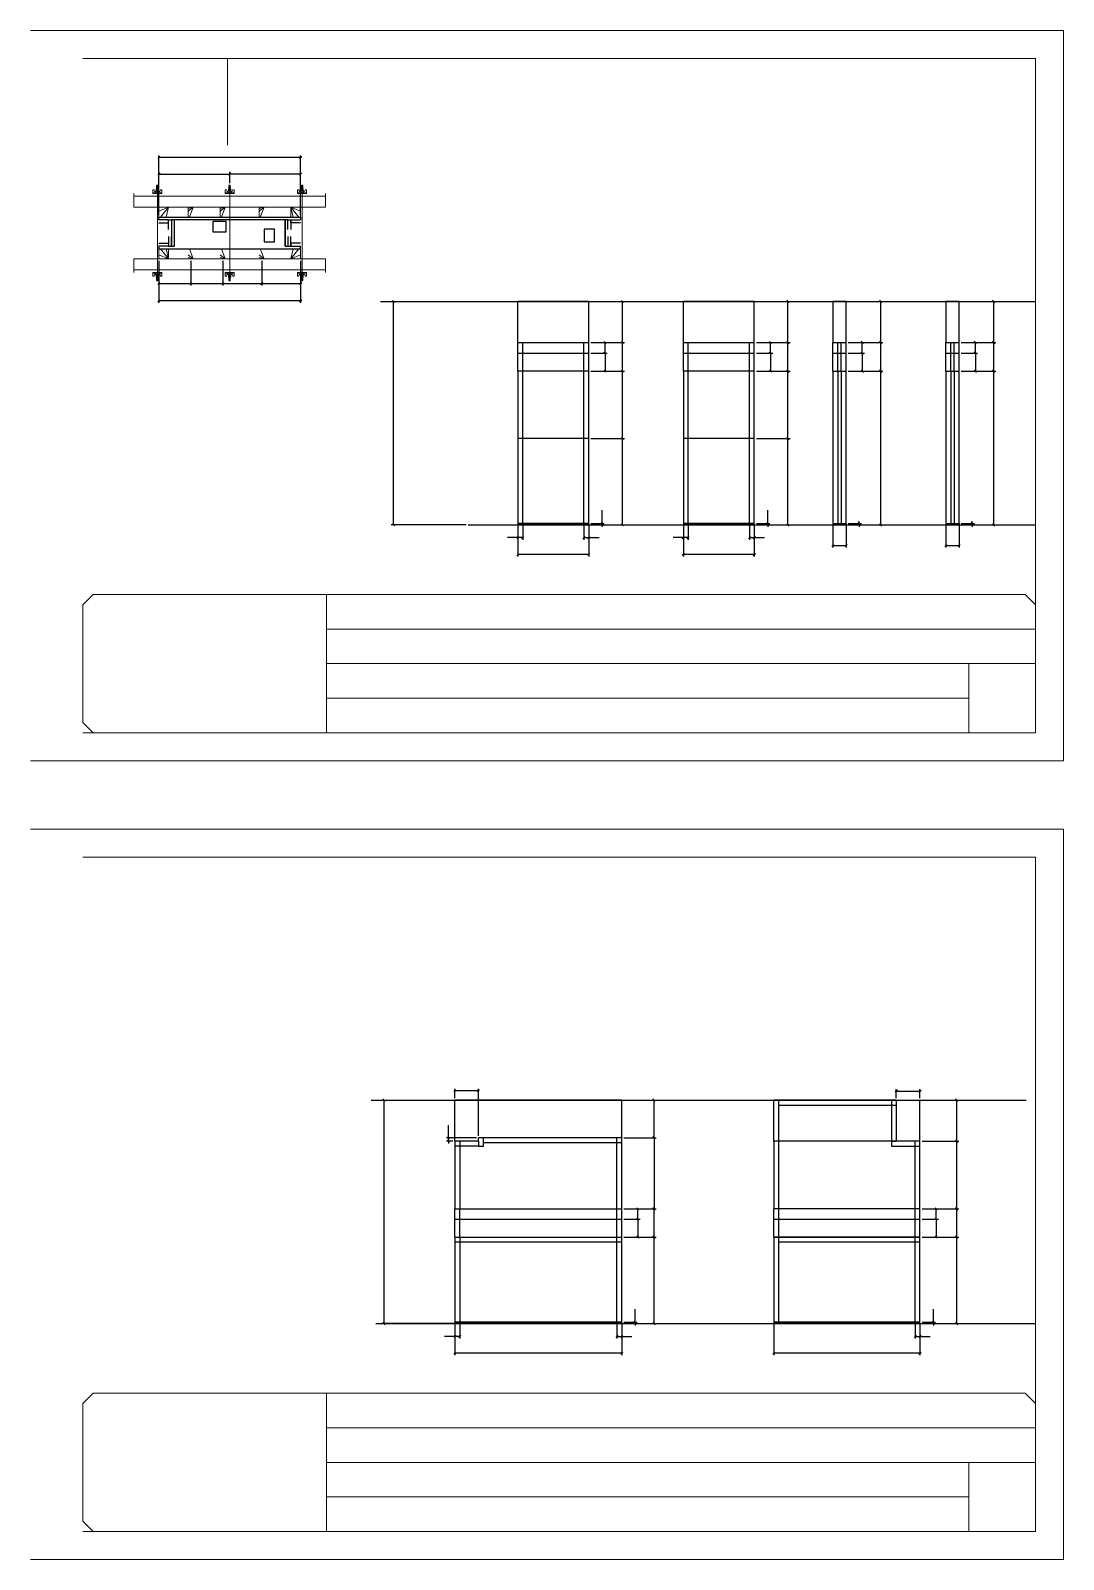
# Model space of a CAD drawing. Header units: metres. Extents: x 2743 to 9023, y 3809 to 6007.
# Drawn here: x 2743 to 4228, y 3809 to 6007 of the extents above; entities that cross this region are included whole.
import ezdxf

# ---------------------------------------------------------------- set-up
doc = ezdxf.new("R2010")
doc.units = ezdxf.units.M
for name, color, linetype in [('CHAPA', 7, 'Continuous'), ('COTA', 7, 'Continuous'), ('Hachura', 7, 'Continuous'), ('Madeira', 7, 'Continuous'), ('NIVEL 2° PAV.', 7, 'Continuous'), ('Nível', 7, 'Continuous'), ('Painéis', 7, 'Continuous'), ('Perfil Metálico', 7, 'Continuous'), ('SARR_2.2x7', 7, 'Continuous'), ('SARRAFO', 7, 'Continuous'), ('SARRAFO DE PRESSAO', 7, 'Continuous'), ('Texto Seção', 7, 'Continuous')]:
    doc.layers.add(name, color=color, linetype=linetype)

msp = doc.modelspace()

# ---------------------------------------------------------------- linework, layer by layer
at = {"layer": 'CHAPA', "color": 1, "lineweight": 25}
for points in [[(2927, 5735), (2927, 5739), (3131, 5739), (3131, 5735)], [(2927, 5735), (2927, 5739), (3131, 5739), (3131, 5735)], [(2949, 5735), (2945.4, 5735), (2945.4, 5697), (2949, 5697)], [(2949, 5735), (2945.4, 5735), (2945.4, 5697), (2949, 5697)], [(3112.6, 5735), (3109, 5735), (3109, 5697), (3112.6, 5697)], [(3112.6, 5735), (3109, 5735), (3109, 5697), (3112.6, 5697)], [(2927, 5697), (2927, 5693), (3131, 5693), (3131, 5697)], [(2927, 5697), (2927, 5693), (3131, 5693), (3131, 5697)]]:
    msp.add_lwpolyline(points, dxfattribs=at)
at = {"layer": 'COTA', "color": 241, "lineweight": 25}
for p, q in [((2927, 5742), (2927, 5827.4)), ((3131, 5742), (3131, 5827.4)), ((3131, 5824.4), (2927, 5824.4)), ((2927, 5776), (2927, 5803.8)), ((2927, 5800.8), (3029, 5800.8)), ((3029, 5787.8), (3029, 5803.8)), ((3029, 5787.8), (3029, 5803.8)), ((3131, 5800.8), (3029, 5800.8)), ((3131, 5776), (3131, 5803.8)), ((2927, 5676), (2927, 5615.5)), ((2927, 5676), (2927, 5640.4)), ((2973, 5676), (2973, 5640.4)), ((2973, 5676), (2973, 5640.4)), ((3019, 5676), (3019, 5640.4)), ((3019, 5676), (3019, 5640.4)), ((3075, 5676), (3075, 5640.4)), ((3075, 5676), (3075, 5640.4)), ((3131, 5676), (3131, 5615.5)), ((3131, 5676), (3131, 5640.4)), ((2927, 5643.4), (2973, 5643.4)), ((2973, 5643.4), (3019, 5643.4)), ((3019, 5643.4), (3075, 5643.4)), ((3075, 5643.4), (3131, 5643.4)), ((3131, 5618.5), (2927, 5618.5)), ((3443.4, 5558.4), (3443.4, 5617.4)), ((3545.4, 5617.4), (3443.4, 5617.4)), ((3545.4, 5558.4), (3545.4, 5617.4)), ((3783.3, 5617.4), (3681.3, 5617.4)), ((3681.3, 5558.4), (3681.3, 5617.4)), ((3783.3, 5558.4), (3783.3, 5617.4)), ((3592.7, 4468.8), (3352.7, 4468.8)), ((3352.7, 4409.8), (3352.7, 4468.8)), ((3592.7, 4414.8), (3592.7, 4468.8)), ((3987.5, 4468.8), (4021.5, 4468.8)), ((4021.5, 4409.8), (4021.5, 4468.8))]:
    msp.add_line(p, q, dxfattribs=at)
at = {"layer": 'COTA', "color": 0, "lineweight": 25}
for p, q in [((2928.5, 5825.9), (2925.5, 5822.9)), ((3129.5, 5822.9), (3132.5, 5825.9)), ((2928.5, 5802.3), (2925.5, 5799.3)), ((3030.5, 5802.3), (3027.5, 5799.3)), ((3027.5, 5799.3), (3030.5, 5802.3)), ((3129.5, 5799.3), (3132.5, 5802.3)), ((2928.5, 5644.9), (2925.5, 5641.9)), ((2971.5, 5641.9), (2974.5, 5644.9)), ((2974.5, 5644.9), (2971.5, 5641.9)), ((3017.5, 5641.9), (3020.5, 5644.9)), ((3020.5, 5644.9), (3017.5, 5641.9)), ((3073.5, 5641.9), (3076.5, 5644.9)), ((3076.5, 5644.9), (3073.5, 5641.9)), ((3129.5, 5641.9), (3132.5, 5644.9)), ((2928.5, 5620), (2925.5, 5617)), ((3129.5, 5617), (3132.5, 5620)), ((3595.2, 5615.9), (3592.2, 5618.9)), ((3833.2, 5615.9), (3830.2, 5618.9)), ((3966.5, 5615.9), (3963.5, 5618.9)), ((4129, 5615.9), (4126, 5618.9)), ((3592.2, 5559.9), (3595.2, 5556.9)), ((3830.2, 5559.9), (3833.2, 5556.9)), ((3963.5, 5559.9), (3966.5, 5556.9)), ((4126, 5559.9), (4129, 5556.9)), ((3595.2, 5515.9), (3592.2, 5518.9)), ((3833.2, 5515.9), (3830.2, 5518.9)), ((3966.5, 5515.9), (3963.5, 5518.9)), ((4129, 5515.9), (4126, 5518.9)), ((3595.2, 5418.9), (3592.2, 5421.9)), ((3592.2, 5421.9), (3595.2, 5418.9)), ((3833.2, 5418.9), (3830.2, 5421.9)), ((3830.2, 5421.9), (3833.2, 5418.9)), ((3563.1, 5299.9), (3566.1, 5296.9)), ((3801.1, 5299.9), (3804.1, 5296.9)), ((3932.7, 5299.9), (3935.7, 5296.9)), ((4095.2, 5299.9), (4098.2, 5296.9)), ((3444.9, 5279.4), (3441.9, 5276.4)), ((3448.9, 5276.4), (3451.9, 5279.4)), ((3539.9, 5279.4), (3536.9, 5276.4)), ((3543.9, 5276.4), (3546.9, 5279.4)), ((3566.1, 5294.9), (3563.1, 5297.9)), ((3592.2, 5297.9), (3595.2, 5294.9)), ((3682.8, 5279.4), (3679.8, 5276.4)), ((3686.8, 5276.4), (3689.8, 5279.4)), ((3777.8, 5279.4), (3774.8, 5276.4)), ((3781.8, 5276.4), (3784.8, 5279.4)), ((3804.1, 5294.9), (3801.1, 5297.9)), ((3830.2, 5297.9), (3833.2, 5294.9)), ((3935.7, 5294.9), (3932.7, 5297.9)), ((3963.5, 5297.9), (3966.5, 5294.9)), ((4098.2, 5294.9), (4095.2, 5297.9)), ((4126, 5297.9), (4129, 5294.9)), ((3444.9, 5255.3), (3441.9, 5252.3)), ((3543.9, 5252.3), (3546.9, 5255.3)), ((3682.8, 5255.3), (3679.8, 5252.3)), ((3781.8, 5252.3), (3784.8, 5255.3)), ((3897.8, 5268), (3894.8, 5265)), ((3913.8, 5265), (3916.8, 5268)), ((4060.3, 5268), (4057.3, 5265)), ((4076.3, 5265), (4079.3, 5268)), ((3354.2, 4483.8), (3351.2, 4480.8)), ((3385.2, 4480.8), (3388.2, 4483.8)), ((3640.6, 4467.3), (3637.6, 4470.3)), ((3989, 4483.4), (3986, 4480.4)), ((4020, 4480.4), (4023, 4483.4)), ((4075.8, 4467.3), (4072.8, 4470.3)), ((3342, 4416.3), (3345, 4413.3)), ((3345, 4408.3), (3342, 4411.3)), ((3637.6, 4416.3), (3640.6, 4413.3)), ((3640.6, 4413.3), (3637.6, 4416.3)), ((4075.8, 4408.3), (4072.8, 4411.3)), ((4072.8, 4411.3), (4075.8, 4408.3)), ((3637.6, 4314.3), (3640.6, 4311.3)), ((4072.8, 4314.3), (4075.8, 4311.3)), ((3640.6, 4270.3), (3637.6, 4273.3)), ((4075.8, 4270.3), (4072.8, 4273.3)), ((3610.4, 4151.3), (3613.4, 4148.3)), ((3613.4, 4146.3), (3610.4, 4149.3)), ((3637.6, 4149.3), (3640.6, 4146.3)), ((4039.3, 4151.3), (4042.3, 4148.3)), ((4042.3, 4146.3), (4039.3, 4149.3)), ((4072.8, 4149.3), (4075.8, 4146.3)), ((3354.2, 4130.8), (3351.2, 4127.8)), ((3358.2, 4127.8), (3361.2, 4130.8)), ((3587.2, 4130.8), (3584.2, 4127.8)), ((3591.2, 4127.8), (3594.2, 4130.8)), ((4016, 4130.8), (4013, 4127.8)), ((4020, 4127.8), (4023, 4130.8)), ((3354.2, 4106.7), (3351.2, 4103.7)), ((3591.2, 4103.7), (3594.2, 4106.7)), ((3813, 4106.7), (3810, 4103.7)), ((4020, 4103.7), (4023, 4106.7))]:
    msp.add_line(p, q, dxfattribs=at)
at = {"layer": 'COTA', "color": 180, "lineweight": 25}
for p, q in [((3024.1, 5732.5), (3004.8, 5732.5)), ((3004.8, 5732.5), (3004.8, 5717.5)), ((3004.8, 5717.5), (3024.1, 5717.5)), ((3024.1, 5717.5), (3024.1, 5732.5)), ((3093.4, 5721.5), (3078.4, 5721.5)), ((3078.4, 5721.5), (3078.4, 5703.5)), ((3093.4, 5703.5), (3093.4, 5721.5)), ((3078.4, 5703.5), (3093.4, 5703.5))]:
    msp.add_line(p, q, dxfattribs=at)
at = {"layer": 'COTA', "color": 4, "lineweight": 25}
for p, q in [((3548.4, 5617.4), (3596.7, 5617.4)), ((3593.7, 5558.4), (3593.7, 5617.4)), ((3786.3, 5617.4), (3834.7, 5617.4)), ((3831.7, 5558.4), (3831.7, 5617.4)), ((3918.3, 5617.4), (3968, 5617.4)), ((3965, 5558.4), (3965, 5617.4)), ((4080.8, 5617.4), (4130.5, 5617.4)), ((4127.5, 5558.4), (4127.5, 5617.4)), ((3548.4, 5558.4), (3596.7, 5558.4)), ((3786.3, 5558.4), (3834.7, 5558.4)), ((3918.3, 5558.4), (3968, 5558.4)), ((4080.8, 5558.4), (4130.5, 5558.4)), ((3548.4, 5517.4), (3596.7, 5517.4)), ((3593.7, 5420.4), (3593.7, 5517.4)), ((3786.3, 5517.4), (3834.7, 5517.4)), ((3831.7, 5420.4), (3831.7, 5517.4)), ((3918.3, 5517.4), (3968, 5517.4)), ((3965, 5296.4), (3965, 5517.4)), ((4080.8, 5517.4), (4130.5, 5517.4)), ((4127.5, 5296.4), (4127.5, 5517.4)), ((3548.4, 5420.4), (3596.7, 5420.4)), ((3586.2, 5420.4), (3596.7, 5420.4)), ((3593.7, 5296.4), (3593.7, 5420.4)), ((3786.3, 5420.4), (3834.7, 5420.4)), ((3824.2, 5420.4), (3834.7, 5420.4)), ((3831.7, 5296.4), (3831.7, 5420.4)), ((3564.6, 5298.4), (3564.6, 5317.2)), ((3802.6, 5298.4), (3802.6, 5317.2)), ((3934.2, 5298.4), (3934.2, 5301.4)), ((4096.7, 5298.4), (4096.7, 5301.4)), ((3443.4, 5277.9), (3428.6, 5277.9)), ((3443.4, 5295.4), (3443.4, 5250.8)), ((3443.4, 5293.4), (3443.4, 5274.9)), ((3450.4, 5277.9), (3443.4, 5277.9)), ((3450.4, 5295.4), (3450.4, 5274.9)), ((3538.4, 5295.4), (3538.4, 5274.9)), ((3538.4, 5277.9), (3545.4, 5277.9)), ((3545.4, 5295.4), (3545.4, 5250.8)), ((3545.4, 5293.4), (3545.4, 5274.9)), ((3545.4, 5277.9), (3560.1, 5277.9)), ((3548.4, 5298.4), (3567.6, 5298.4)), ((3548.4, 5296.4), (3567.6, 5296.4)), ((3548.4, 5296.4), (3596.7, 5296.4)), ((3564.6, 5296.4), (3564.6, 5298.4)), ((3564.6, 5296.4), (3564.6, 5293.4)), ((3681.3, 5277.9), (3666.6, 5277.9)), ((3681.3, 5295.4), (3681.3, 5250.8)), ((3681.3, 5293.4), (3681.3, 5274.9)), ((3688.3, 5277.9), (3681.3, 5277.9)), ((3688.3, 5295.4), (3688.3, 5274.9)), ((3776.3, 5295.4), (3776.3, 5274.9)), ((3776.3, 5277.9), (3783.3, 5277.9)), ((3783.3, 5295.4), (3783.3, 5250.8)), ((3783.3, 5293.4), (3783.3, 5274.9)), ((3783.3, 5277.9), (3798, 5277.9)), ((3786.3, 5298.4), (3805.6, 5298.4)), ((3786.3, 5296.4), (3805.6, 5296.4)), ((3786.3, 5296.4), (3834.7, 5296.4)), ((3802.6, 5296.4), (3802.6, 5298.4)), ((3802.6, 5296.4), (3802.6, 5293.4)), ((3896.3, 5295.4), (3896.3, 5263.5)), ((3915.3, 5295.4), (3915.3, 5263.5)), ((3918.3, 5298.4), (3937.2, 5298.4)), ((3918.3, 5296.4), (3937.2, 5296.4)), ((3918.3, 5296.4), (3968, 5296.4)), ((3934.2, 5296.4), (3934.2, 5298.4)), ((3934.2, 5296.4), (3934.2, 5293.4)), ((4058.8, 5295.4), (4058.8, 5263.5)), ((4077.8, 5295.4), (4077.8, 5263.5)), ((4080.8, 5298.4), (4099.7, 5298.4)), ((4080.8, 5296.4), (4099.7, 5296.4)), ((4080.8, 5296.4), (4130.5, 5296.4)), ((4096.7, 5296.4), (4096.7, 5298.4)), ((4096.7, 5296.4), (4096.7, 5293.4)), ((3896.3, 5266.5), (3915.3, 5266.5)), ((4058.8, 5266.5), (4077.8, 5266.5)), ((3545.4, 5253.8), (3443.4, 5253.8)), ((3783.3, 5253.8), (3681.3, 5253.8)), ((3352.7, 4471.8), (3352.7, 4485.3)), ((3386.7, 4417.8), (3386.7, 4485.3)), ((3386.7, 4482.3), (3352.7, 4482.3)), ((3595.7, 4468.8), (3642.1, 4468.8)), ((3639.1, 4414.8), (3639.1, 4468.8)), ((3987.5, 4471.8), (3987.5, 4484.9)), ((3987.5, 4481.9), (4021.5, 4481.9)), ((3990.5, 4468.8), (4077.3, 4468.8)), ((4021.5, 4471.8), (4021.5, 4484.9)), ((4074.3, 4409.8), (4074.3, 4468.8)), ((3343.5, 4414.8), (3343.5, 4432.9)), ((3383.7, 4414.8), (3340.5, 4414.8)), ((3349.7, 4409.8), (3340.5, 4409.8)), ((3343.5, 4409.8), (3343.5, 4414.8)), ((3343.5, 4409.8), (3343.5, 4406.8)), ((3595.7, 4414.8), (3642.1, 4414.8)), ((3595.7, 4414.8), (3642.1, 4414.8)), ((3639.1, 4414.8), (3639.1, 4312.8)), ((4024.5, 4409.8), (4077.3, 4409.8)), ((4024.5, 4409.8), (4077.3, 4409.8)), ((4074.3, 4312.8), (4074.3, 4409.8)), ((3595.7, 4312.8), (3642.1, 4312.8)), ((4024.5, 4312.8), (4077.3, 4312.8)), ((3595.7, 4271.8), (3642.1, 4271.8)), ((3639.1, 4147.8), (3639.1, 4271.8)), ((4024.5, 4271.8), (4077.3, 4271.8)), ((4074.3, 4147.8), (4074.3, 4271.8)), ((3611.9, 4149.8), (3611.9, 4168.6)), ((4040.8, 4149.8), (4040.8, 4168.6)), ((3352.7, 4146.8), (3352.7, 4102.2)), ((3352.7, 4144.8), (3352.7, 4126.3)), ((3359.7, 4146.8), (3359.7, 4126.3)), ((3585.7, 4146.8), (3585.7, 4126.3)), ((3592.7, 4146.8), (3592.7, 4102.2)), ((3592.7, 4144.8), (3592.7, 4126.3)), ((3595.7, 4149.8), (3614.9, 4149.8)), ((3595.7, 4147.8), (3614.9, 4147.8)), ((3595.7, 4147.8), (3642.1, 4147.8)), ((3611.9, 4147.8), (3611.9, 4149.8)), ((3611.9, 4147.8), (3611.9, 4144.8)), ((3811.5, 4146.8), (3811.5, 4102.2)), ((4014.5, 4146.8), (4014.5, 4126.3)), ((4021.5, 4146.8), (4021.5, 4102.2)), ((4021.5, 4144.8), (4021.5, 4126.3)), ((4024.5, 4149.8), (4043.8, 4149.8)), ((4024.5, 4147.8), (4043.8, 4147.8)), ((4024.5, 4147.8), (4077.3, 4147.8)), ((4040.8, 4147.8), (4040.8, 4149.8)), ((4040.8, 4147.8), (4040.8, 4144.8)), ((3352.7, 4129.3), (3337.9, 4129.3)), ((3359.7, 4129.3), (3352.7, 4129.3)), ((3585.7, 4129.3), (3592.7, 4129.3)), ((3592.7, 4129.3), (3607.4, 4129.3)), ((4014.5, 4129.3), (4021.5, 4129.3)), ((4021.5, 4129.3), (4036.3, 4129.3)), ((3592.7, 4105.2), (3352.7, 4105.2)), ((4021.5, 4105.2), (3811.5, 4105.2))]:
    msp.add_line(p, q, dxfattribs=at)
at = {"layer": 'COTA', "color": 241, "lineweight": 25}
for points in [[(3915.3, 5558.4), (3915.3, 5617.4), (3896.3, 5617.4), (3896.3, 5558.4)], [(4077.8, 5558.4), (4077.8, 5617.4), (4058.8, 5617.4), (4058.8, 5558.4)]]:
    msp.add_lwpolyline(points, dxfattribs=at)
at = {"layer": 'Hachura', "color": 0, "lineweight": 9}
for p, q in [((2926, 5782.8), (2923.8, 5783.9)), ((2926, 5781.6), (2923.8, 5782.7)), ((2923.9, 5784.5), (2924.3, 5784.8)), ((2923.9, 5784.2), (2923.9, 5784.5)), ((2925.9, 5784.5), (2923.9, 5784.5)), ((2923.9, 5784.2), (2925.9, 5783.2)), ((2923.9, 5784.2), (2925.9, 5783.2)), ((2923.9, 5784.1), (2926, 5783)), ((2923.9, 5783), (2923.9, 5783.7)), ((2925.9, 5782.7), (2923.9, 5783.7)), ((2923.9, 5783), (2925.9, 5782.1)), ((2923.9, 5782.9), (2926, 5781.9)), ((2923.9, 5781.9), (2923.9, 5782.5)), ((2925.9, 5781.5), (2923.9, 5782.5)), ((2923.9, 5782.3), (2923.9, 5782.5)), ((2924.3, 5784.8), (2925.5, 5784.8)), ((2925.9, 5783.9), (2924.6, 5784.5)), ((2926, 5783.9), (2924.8, 5784.5)), ((2925.4, 5784.5), (2926, 5784.2)), ((2925.9, 5784.5), (2925.5, 5784.8)), ((2925.6, 5784.5), (2925.9, 5784.4)), ((2925.9, 5783.9), (2925.9, 5783.2)), ((2925.9, 5782.1), (2925.9, 5782.7)), ((3030, 5782.8), (3027.8, 5783.9)), ((3030, 5781.6), (3027.8, 5782.7)), ((3027.9, 5784.5), (3028.3, 5784.8)), ((3027.9, 5784.2), (3027.9, 5784.5)), ((3029.9, 5784.5), (3027.9, 5784.5)), ((3027.9, 5784.2), (3029.9, 5783.2)), ((3027.9, 5784.2), (3029.9, 5783.2)), ((3027.9, 5784.1), (3030, 5783)), ((3027.9, 5783), (3027.9, 5783.7)), ((3029.9, 5782.7), (3027.9, 5783.7)), ((3027.9, 5783), (3029.9, 5782.1)), ((3027.9, 5782.9), (3030, 5781.9)), ((3027.9, 5781.9), (3027.9, 5782.5)), ((3029.9, 5781.5), (3027.9, 5782.5)), ((3027.9, 5782.3), (3027.9, 5782.5)), ((3028.3, 5784.8), (3029.5, 5784.8)), ((3029.9, 5783.9), (3028.6, 5784.5)), ((3030, 5783.9), (3028.8, 5784.5)), ((3029.4, 5784.5), (3030, 5784.2)), ((3029.9, 5784.5), (3029.5, 5784.8)), ((3029.6, 5784.5), (3029.9, 5784.4)), ((3029.9, 5783.9), (3029.9, 5783.2)), ((3029.9, 5782.1), (3029.9, 5782.7)), ((3132.6, 5784.5), (3131.9, 5784.2)), ((3134.1, 5784.1), (3131.9, 5783)), ((3134.1, 5782.9), (3131.9, 5781.9)), ((3132, 5783.9), (3133.1, 5784.5)), ((3132, 5782.8), (3134.1, 5783.9)), ((3132, 5781.6), (3134.1, 5782.7)), ((3132.1, 5784.5), (3132.4, 5784.8)), ((3132.3, 5784.5), (3132.1, 5784.4)), ((3132.1, 5783.9), (3133.4, 5784.5)), ((3132.1, 5784.5), (3134, 5784.5)), ((3134, 5784.2), (3132.1, 5783.2)), ((3134, 5784.2), (3132.1, 5783.2)), ((3132.1, 5783.9), (3132.1, 5783.2)), ((3132.1, 5782.7), (3134, 5783.7)), ((3134, 5783), (3132.1, 5782.1)), ((3132.1, 5782.1), (3132.1, 5782.7)), ((3132.1, 5781.5), (3134, 5782.5)), ((3133.7, 5784.8), (3132.4, 5784.8)), ((3134, 5784.5), (3133.7, 5784.8)), ((3134, 5784.2), (3134, 5784.5)), ((3134, 5783), (3134, 5783.7)), ((3134, 5781.9), (3134, 5782.5)), ((3134, 5782.3), (3134, 5782.5)), ((2918.5, 5773), (2918.5, 5778.2)), ((2918.5, 5778.2), (2920.2, 5778.2)), ((2918.5, 5773.9), (2931.4, 5773.9)), ((2918.5, 5773.9), (2923.7, 5773.9)), ((2931.4, 5773), (2918.5, 5773)), ((2918.7, 5774), (2918.7, 5773)), ((2918.9, 5774), (2918.9, 5773)), ((2919.2, 5774), (2919.2, 5773)), ((2919.7, 5774), (2919.7, 5773)), ((2920.2, 5778.2), (2920.8, 5776)), ((2920.5, 5774), (2920.5, 5773)), ((2921.1, 5775.7), (2923, 5775.7)), ((2921.9, 5774), (2921.9, 5773)), ((2930.5, 5773), (2922.6, 5773)), ((2923, 5776.5), (2926.9, 5776.5)), ((2923, 5773.9), (2923, 5776.5)), ((2925, 5773.9), (2923, 5773.9)), ((2926.6, 5779.7), (2923.3, 5779.7)), ((2926.6, 5779.7), (2923.3, 5779.7)), ((2923.3, 5779.7), (2923.3, 5776.5)), ((2923.7, 5773.9), (2924.3, 5773.9)), ((2926, 5780.5), (2923.8, 5781.5)), ((2925.1, 5779.7), (2923.8, 5780.4)), ((2923.9, 5781.9), (2925.9, 5780.9)), ((2923.9, 5781.8), (2926, 5780.7)), ((2923.9, 5780.7), (2923.9, 5781.4)), ((2925.9, 5780.4), (2923.9, 5781.4)), ((2923.9, 5780.7), (2925.9, 5779.7)), ((2924.8, 5779.7), (2923.9, 5780.2)), ((2923.9, 5779.7), (2923.9, 5780.2)), ((2924, 5773.6), (2924, 5773.8)), ((2924, 5773.2), (2924, 5773.6)), ((2924.3, 5779.7), (2924.3, 5776.5)), ((2924.7, 5773.9), (2924.7, 5775.9)), ((2925, 5773.9), (2925, 5773)), ((2925.2, 5775.9), (2925.2, 5773.9)), ((2925.9, 5781.3), (2925.9, 5781.5)), ((2925.9, 5781.3), (2925.9, 5780.9)), ((2925.9, 5780.4), (2925.9, 5779.7)), ((2925.9, 5779.7), (2925.9, 5776.5)), ((2925.9, 5773.8), (2925.9, 5773.4)), ((2926.6, 5776.5), (2926.6, 5779.7)), ((2926.9, 5776.5), (2926.6, 5776.5)), ((2926.9, 5776.5), (2926.6, 5776.5)), ((2926.9, 5776.5), (2926.9, 5773.9)), ((2928.8, 5775.7), (2926.9, 5775.7)), ((2928, 5774), (2928, 5773)), ((2929.7, 5778.2), (2929.2, 5776)), ((2929.4, 5774), (2929.4, 5773)), ((2931.4, 5778.2), (2929.7, 5778.2)), ((2930.3, 5774), (2930.3, 5773)), ((2930.7, 5774), (2930.7, 5773)), ((2931.1, 5774), (2931.1, 5773)), ((2931.3, 5774), (2931.3, 5773)), ((2931.4, 5773.9), (2931.4, 5778.2)), ((2931.4, 5773.9), (2931.4, 5773)), ((3022.5, 5773), (3022.5, 5778.2)), ((3022.5, 5778.2), (3024.2, 5778.2)), ((3022.5, 5773.9), (3035.4, 5773.9)), ((3022.5, 5773.9), (3027.7, 5773.9)), ((3035.4, 5773), (3022.5, 5773)), ((3022.7, 5774), (3022.7, 5773)), ((3022.9, 5774), (3022.9, 5773)), ((3023.2, 5774), (3023.2, 5773)), ((3023.7, 5774), (3023.7, 5773)), ((3024.2, 5778.2), (3024.8, 5776)), ((3024.5, 5774), (3024.5, 5773)), ((3025.1, 5775.7), (3027, 5775.7)), ((3025.9, 5774), (3025.9, 5773)), ((3034.5, 5773), (3026.6, 5773)), ((3027, 5776.5), (3030.9, 5776.5)), ((3027, 5773.9), (3027, 5776.5)), ((3029, 5773.9), (3027, 5773.9)), ((3030.6, 5779.7), (3027.3, 5779.7)), ((3030.6, 5779.7), (3027.3, 5779.7)), ((3027.3, 5779.7), (3027.3, 5776.5)), ((3027.7, 5773.9), (3028.3, 5773.9)), ((3030, 5780.5), (3027.8, 5781.5)), ((3029.1, 5779.7), (3027.8, 5780.4)), ((3027.9, 5781.9), (3029.9, 5780.9)), ((3027.9, 5781.8), (3030, 5780.7)), ((3027.9, 5780.7), (3027.9, 5781.4)), ((3029.9, 5780.4), (3027.9, 5781.4)), ((3027.9, 5780.7), (3029.9, 5779.7)), ((3028.8, 5779.7), (3027.9, 5780.2)), ((3027.9, 5779.7), (3027.9, 5780.2)), ((3028, 5773.6), (3028, 5773.8)), ((3028, 5773.2), (3028, 5773.6)), ((3028.3, 5779.7), (3028.3, 5776.5)), ((3028.7, 5773.9), (3028.7, 5775.9)), ((3029, 5773.9), (3029, 5773)), ((3029.2, 5775.9), (3029.2, 5773.9)), ((3029.9, 5781.3), (3029.9, 5781.5)), ((3029.9, 5781.3), (3029.9, 5780.9)), ((3029.9, 5780.4), (3029.9, 5779.7)), ((3029.9, 5779.7), (3029.9, 5776.5)), ((3029.9, 5773.8), (3029.9, 5773.4)), ((3030.6, 5776.5), (3030.6, 5779.7)), ((3030.9, 5776.5), (3030.6, 5776.5)), ((3030.9, 5776.5), (3030.6, 5776.5)), ((3030.9, 5776.5), (3030.9, 5773.9)), ((3032.8, 5775.7), (3030.9, 5775.7)), ((3032, 5774), (3032, 5773)), ((3033.7, 5778.2), (3033.2, 5776)), ((3033.4, 5774), (3033.4, 5773)), ((3035.4, 5778.2), (3033.7, 5778.2)), ((3034.3, 5774), (3034.3, 5773)), ((3034.7, 5774), (3034.7, 5773)), ((3035.1, 5774), (3035.1, 5773)), ((3035.3, 5774), (3035.3, 5773)), ((3035.4, 5773.9), (3035.4, 5778.2)), ((3035.4, 5773.9), (3035.4, 5773)), ((3126.5, 5773.9), (3126.5, 5778.2)), ((3126.5, 5778.2), (3128.2, 5778.2)), ((3139.4, 5773.9), (3126.5, 5773.9)), ((3126.5, 5773.9), (3126.5, 5773)), ((3126.5, 5773), (3139.4, 5773)), ((3126.7, 5774), (3126.7, 5773)), ((3126.9, 5774), (3126.9, 5773)), ((3127.2, 5774), (3127.2, 5773)), ((3127.5, 5773), (3135.3, 5773)), ((3127.7, 5774), (3127.7, 5773)), ((3128.2, 5778.2), (3128.8, 5776)), ((3128.5, 5774), (3128.5, 5773)), ((3129.1, 5775.7), (3131, 5775.7)), ((3129.9, 5774), (3129.9, 5773)), ((3134.9, 5776.5), (3131, 5776.5)), ((3131, 5776.5), (3131, 5773.9)), ((3131, 5776.5), (3131.3, 5776.5)), ((3131, 5776.5), (3131.3, 5776.5)), ((3131.3, 5779.7), (3134.6, 5779.7)), ((3131.3, 5779.7), (3134.6, 5779.7)), ((3131.3, 5776.5), (3131.3, 5779.7)), ((3134.1, 5781.8), (3131.9, 5780.7)), ((3132, 5780.5), (3134.1, 5781.5)), ((3132, 5773.8), (3132, 5773.4)), ((3134, 5781.9), (3132.1, 5780.9)), ((3132.1, 5781.3), (3132.1, 5781.5)), ((3132.1, 5780.4), (3134, 5781.4)), ((3132.1, 5781.3), (3132.1, 5780.9)), ((3134, 5780.7), (3132.1, 5779.7)), ((3132.1, 5780.4), (3132.1, 5779.7)), ((3132.1, 5779.7), (3132.1, 5776.5)), ((3132.8, 5779.7), (3134.1, 5780.4)), ((3132.8, 5775.9), (3132.8, 5773.9)), ((3133, 5773.9), (3134.9, 5773.9)), ((3133, 5773.9), (3133, 5773)), ((3133.1, 5779.7), (3134, 5780.2)), ((3133.3, 5773.9), (3133.3, 5775.9)), ((3133.6, 5779.7), (3133.6, 5776.5)), ((3134.3, 5773.9), (3133.6, 5773.9)), ((3133.9, 5773.6), (3133.9, 5773.8)), ((3133.9, 5773.2), (3133.9, 5773.6)), ((3134, 5780.7), (3134, 5781.4)), ((3134, 5779.7), (3134, 5780.2)), ((3139.4, 5773.9), (3134.3, 5773.9)), ((3134.6, 5779.7), (3134.6, 5776.5)), ((3134.9, 5773.9), (3134.9, 5776.5)), ((3136.8, 5775.7), (3134.9, 5775.7)), ((3136, 5774), (3136, 5773)), ((3137.7, 5778.2), (3137.2, 5776)), ((3137.4, 5774), (3137.4, 5773)), ((3139.4, 5778.2), (3137.7, 5778.2)), ((3138.3, 5774), (3138.3, 5773)), ((3138.7, 5774), (3138.7, 5773)), ((3139.1, 5774), (3139.1, 5773)), ((3139.3, 5774), (3139.3, 5773)), ((3139.4, 5773), (3139.4, 5778.2)), ((2931.4, 5659), (2918.5, 5659)), ((2918.5, 5659), (2918.5, 5653.9)), ((2918.5, 5658.1), (2931.4, 5658.1)), ((2918.5, 5658.1), (2923.7, 5658.1)), ((2918.5, 5653.9), (2920.2, 5653.9)), ((2918.7, 5658.1), (2918.7, 5659)), ((2918.9, 5658.1), (2918.9, 5659)), ((2919.2, 5658.1), (2919.2, 5659)), ((2919.7, 5658.1), (2919.7, 5659)), ((2920.2, 5653.9), (2920.8, 5656.1)), ((2920.5, 5658.1), (2920.5, 5659)), ((2921.1, 5656.3), (2923, 5656.3)), ((2921.9, 5658.1), (2921.9, 5659)), ((2930.5, 5659), (2922.6, 5659)), ((2925, 5658.1), (2923, 5658.1)), ((2923, 5658.1), (2923, 5655.6)), ((2923, 5655.6), (2926.9, 5655.6)), ((2923.3, 5652.3), (2923.3, 5655.6)), ((2926.6, 5652.4), (2923.3, 5652.4)), ((2926.6, 5652.3), (2923.3, 5652.3)), ((2923.7, 5658.1), (2924.3, 5658.1)), ((2925.1, 5652.3), (2923.8, 5651.7)), ((2926, 5651.6), (2923.8, 5650.5)), ((2926, 5650.4), (2923.8, 5649.4)), ((2923.9, 5651.4), (2925.9, 5652.3)), ((2924.8, 5652.3), (2923.9, 5651.9)), ((2923.9, 5652.3), (2923.9, 5651.9)), ((2925.9, 5651.7), (2923.9, 5650.7)), ((2923.9, 5651.4), (2923.9, 5650.7)), ((2923.9, 5650.3), (2926, 5651.4)), ((2923.9, 5650.2), (2925.9, 5651.2)), ((2925.9, 5650.5), (2923.9, 5649.6)), ((2924, 5658.9), (2924, 5658.5)), ((2924, 5658.5), (2924, 5658.2)), ((2924.3, 5652.3), (2924.3, 5655.6)), ((2924.7, 5658.1), (2924.7, 5656.1)), ((2925, 5658.1), (2925, 5659)), ((2925.2, 5656.1), (2925.2, 5658.1)), ((2925.9, 5658.3), (2925.9, 5658.7)), ((2925.9, 5652.3), (2925.9, 5655.6)), ((2925.9, 5651.7), (2925.9, 5652.3)), ((2925.9, 5650.7), (2925.9, 5651.2)), ((2925.9, 5650.7), (2925.9, 5650.5)), ((2926.6, 5655.6), (2926.6, 5652.3)), ((2926.9, 5655.6), (2926.6, 5655.6)), ((2926.9, 5655.6), (2926.6, 5655.6)), ((2926.9, 5655.6), (2926.9, 5658.1)), ((2928.8, 5656.3), (2926.9, 5656.3)), ((2928, 5658.1), (2928, 5659)), ((2929.7, 5653.9), (2929.2, 5656.1)), ((2929.4, 5658.1), (2929.4, 5659)), ((2931.4, 5653.9), (2929.7, 5653.9)), ((2930.3, 5658.1), (2930.3, 5659)), ((2930.7, 5658.1), (2930.7, 5659)), ((2931.1, 5658.1), (2931.1, 5659)), ((2931.3, 5658.1), (2931.3, 5659)), ((2931.4, 5658.1), (2931.4, 5659)), ((2931.4, 5658.1), (2931.4, 5653.9)), ((3035.4, 5659), (3022.5, 5659)), ((3022.5, 5659), (3022.5, 5653.9)), ((3022.5, 5658.1), (3035.4, 5658.1)), ((3022.5, 5658.1), (3027.7, 5658.1)), ((3022.5, 5653.9), (3024.2, 5653.9)), ((3022.7, 5658.1), (3022.7, 5659)), ((3022.9, 5658.1), (3022.9, 5659)), ((3023.2, 5658.1), (3023.2, 5659)), ((3023.7, 5658.1), (3023.7, 5659)), ((3024.2, 5653.9), (3024.8, 5656.1)), ((3024.5, 5658.1), (3024.5, 5659)), ((3025.1, 5656.3), (3027, 5656.3)), ((3025.9, 5658.1), (3025.9, 5659)), ((3034.5, 5659), (3026.6, 5659)), ((3029, 5658.1), (3027, 5658.1)), ((3027, 5658.1), (3027, 5655.6)), ((3027, 5655.6), (3030.9, 5655.6)), ((3027.3, 5652.3), (3027.3, 5655.6)), ((3030.6, 5652.4), (3027.3, 5652.4)), ((3030.6, 5652.3), (3027.3, 5652.3)), ((3027.7, 5658.1), (3028.3, 5658.1)), ((3029.1, 5652.3), (3027.8, 5651.7)), ((3030, 5651.6), (3027.8, 5650.5)), ((3030, 5650.4), (3027.8, 5649.4)), ((3027.9, 5651.4), (3029.9, 5652.3)), ((3028.8, 5652.3), (3027.9, 5651.9)), ((3027.9, 5652.3), (3027.9, 5651.9)), ((3029.9, 5651.7), (3027.9, 5650.7)), ((3027.9, 5651.4), (3027.9, 5650.7)), ((3027.9, 5650.3), (3030, 5651.4)), ((3027.9, 5650.2), (3029.9, 5651.2)), ((3029.9, 5650.5), (3027.9, 5649.6)), ((3028, 5658.9), (3028, 5658.5)), ((3028, 5658.5), (3028, 5658.2)), ((3028.3, 5652.3), (3028.3, 5655.6)), ((3028.7, 5658.1), (3028.7, 5656.1)), ((3029, 5658.1), (3029, 5659)), ((3029.2, 5656.1), (3029.2, 5658.1)), ((3029.9, 5658.3), (3029.9, 5658.7)), ((3029.9, 5652.3), (3029.9, 5655.6)), ((3029.9, 5651.7), (3029.9, 5652.3)), ((3029.9, 5650.7), (3029.9, 5651.2)), ((3029.9, 5650.7), (3029.9, 5650.5)), ((3030.6, 5655.6), (3030.6, 5652.3)), ((3030.9, 5655.6), (3030.6, 5655.6)), ((3030.9, 5655.6), (3030.6, 5655.6)), ((3030.9, 5655.6), (3030.9, 5658.1)), ((3032.8, 5656.3), (3030.9, 5656.3)), ((3032, 5658.1), (3032, 5659)), ((3033.7, 5653.9), (3033.2, 5656.1)), ((3033.4, 5658.1), (3033.4, 5659)), ((3035.4, 5653.9), (3033.7, 5653.9)), ((3034.3, 5658.1), (3034.3, 5659)), ((3034.7, 5658.1), (3034.7, 5659)), ((3035.1, 5658.1), (3035.1, 5659)), ((3035.3, 5658.1), (3035.3, 5659)), ((3035.4, 5658.1), (3035.4, 5659)), ((3035.4, 5658.1), (3035.4, 5653.9)), ((3126.5, 5659), (3139.4, 5659)), ((3126.5, 5658.1), (3126.5, 5659)), ((3139.4, 5658.1), (3126.5, 5658.1)), ((3126.5, 5658.1), (3126.5, 5653.9)), ((3126.5, 5653.9), (3128.2, 5653.9)), ((3126.7, 5658.1), (3126.7, 5659)), ((3126.9, 5658.1), (3126.9, 5659)), ((3127.2, 5658.1), (3127.2, 5659)), ((3127.5, 5659), (3135.3, 5659)), ((3127.7, 5658.1), (3127.7, 5659)), ((3128.2, 5653.9), (3128.8, 5656.1)), ((3128.5, 5658.1), (3128.5, 5659)), ((3129.1, 5656.3), (3131, 5656.3)), ((3129.9, 5658.1), (3129.9, 5659)), ((3131, 5655.6), (3131, 5658.1)), ((3134.9, 5655.6), (3131, 5655.6)), ((3131, 5655.6), (3131.3, 5655.6)), ((3131, 5655.6), (3131.3, 5655.6)), ((3131.3, 5655.6), (3131.3, 5652.3)), ((3131.3, 5652.4), (3134.6, 5652.4)), ((3131.3, 5652.3), (3134.6, 5652.3)), ((3134.1, 5650.3), (3131.9, 5651.4)), ((3132, 5658.3), (3132, 5658.7)), ((3132, 5651.6), (3134.1, 5650.5)), ((3132, 5650.4), (3134.1, 5649.4)), ((3132.1, 5652.3), (3132.1, 5655.6)), ((3132.1, 5651.7), (3132.1, 5652.3)), ((3134, 5651.4), (3132.1, 5652.3)), ((3132.1, 5651.7), (3134, 5650.7)), ((3132.1, 5650.7), (3132.1, 5651.2)), ((3134, 5650.2), (3132.1, 5651.2)), ((3132.1, 5650.7), (3132.1, 5650.5)), ((3132.1, 5650.5), (3134, 5649.6)), ((3132.8, 5656.1), (3132.8, 5658.1)), ((3132.8, 5652.3), (3134.1, 5651.7)), ((3133, 5658.1), (3133, 5659)), ((3133, 5658.1), (3134.9, 5658.1)), ((3133.1, 5652.3), (3134, 5651.9)), ((3133.3, 5658.1), (3133.3, 5656.1)), ((3134.3, 5658.1), (3133.6, 5658.1)), ((3133.6, 5652.3), (3133.6, 5655.6)), ((3133.9, 5658.9), (3133.9, 5658.5)), ((3133.9, 5658.5), (3133.9, 5658.2)), ((3134, 5652.3), (3134, 5651.9)), ((3134, 5651.4), (3134, 5650.7)), ((3139.4, 5658.1), (3134.3, 5658.1)), ((3134.6, 5652.3), (3134.6, 5655.6)), ((3134.9, 5658.1), (3134.9, 5655.6)), ((3136.8, 5656.3), (3134.9, 5656.3)), ((3136, 5658.1), (3136, 5659)), ((3137.7, 5653.9), (3137.2, 5656.1)), ((3137.4, 5658.1), (3137.4, 5659)), ((3139.4, 5653.9), (3137.7, 5653.9)), ((3138.3, 5658.1), (3138.3, 5659)), ((3138.7, 5658.1), (3138.7, 5659)), ((3139.1, 5658.1), (3139.1, 5659)), ((3139.3, 5658.1), (3139.3, 5659)), ((3139.4, 5659), (3139.4, 5653.9)), ((2926, 5649.3), (2923.8, 5648.2)), ((2923.9, 5650.2), (2923.9, 5649.6)), ((2923.9, 5649.1), (2926, 5650.2)), ((2923.9, 5649), (2925.9, 5650)), ((2923.9, 5649.8), (2923.9, 5649.6)), ((2925.9, 5649.4), (2923.9, 5648.4)), ((2923.9, 5648), (2926, 5649.1)), ((2923.9, 5649), (2923.9, 5648.4)), ((2923.9, 5647.9), (2925.9, 5648.8)), ((2923.9, 5647.9), (2925.9, 5648.8)), ((2923.9, 5647.9), (2923.9, 5647.6)), ((2923.9, 5647.6), (2924.3, 5647.2)), ((2925.9, 5647.6), (2923.9, 5647.6)), ((2924.3, 5647.2), (2925.5, 5647.2)), ((2925.9, 5648.2), (2924.6, 5647.6)), ((2926, 5648.1), (2924.8, 5647.6)), ((2925.4, 5647.6), (2926, 5647.9)), ((2925.9, 5647.6), (2925.5, 5647.2)), ((2925.6, 5647.6), (2925.9, 5647.7)), ((2925.9, 5650), (2925.9, 5649.4)), ((2925.9, 5648.2), (2925.9, 5648.8)), ((3030, 5649.3), (3027.8, 5648.2)), ((3027.9, 5650.2), (3027.9, 5649.6)), ((3027.9, 5649.1), (3030, 5650.2)), ((3027.9, 5649), (3029.9, 5650)), ((3027.9, 5649.8), (3027.9, 5649.6)), ((3029.9, 5649.4), (3027.9, 5648.4)), ((3027.9, 5648), (3030, 5649.1)), ((3027.9, 5649), (3027.9, 5648.4)), ((3027.9, 5647.9), (3029.9, 5648.8)), ((3027.9, 5647.9), (3029.9, 5648.8)), ((3027.9, 5647.9), (3027.9, 5647.6)), ((3027.9, 5647.6), (3028.3, 5647.2)), ((3029.9, 5647.6), (3027.9, 5647.6)), ((3028.3, 5647.2), (3029.5, 5647.2)), ((3029.9, 5648.2), (3028.6, 5647.6)), ((3030, 5648.1), (3028.8, 5647.6)), ((3029.4, 5647.6), (3030, 5647.9)), ((3029.9, 5647.6), (3029.5, 5647.2)), ((3029.6, 5647.6), (3029.9, 5647.7)), ((3029.9, 5650), (3029.9, 5649.4)), ((3029.9, 5648.2), (3029.9, 5648.8)), ((3134.1, 5649.1), (3131.9, 5650.2)), ((3134.1, 5648), (3131.9, 5649.1)), ((3132.6, 5647.6), (3131.9, 5647.9)), ((3132, 5649.3), (3134.1, 5648.2)), ((3132, 5648.1), (3133.1, 5647.6)), ((3132.1, 5650), (3132.1, 5649.4)), ((3134, 5649), (3132.1, 5650)), ((3132.1, 5649.4), (3134, 5648.4)), ((3134, 5647.9), (3132.1, 5648.8)), ((3132.1, 5648.2), (3132.1, 5648.8)), ((3134, 5647.9), (3132.1, 5648.8)), ((3132.1, 5648.2), (3133.4, 5647.6)), ((3132.3, 5647.6), (3132.1, 5647.7)), ((3132.1, 5647.6), (3132.4, 5647.2)), ((3132.1, 5647.6), (3134, 5647.6)), ((3133.7, 5647.2), (3132.4, 5647.2)), ((3134, 5647.6), (3133.7, 5647.2)), ((3134, 5650.2), (3134, 5649.6)), ((3134, 5649.8), (3134, 5649.6)), ((3134, 5649), (3134, 5648.4)), ((3134, 5647.9), (3134, 5647.6))]:
    msp.add_line(p, q, dxfattribs=at)
at = {"layer": 'Hachura', "color": 251, "lineweight": 9}
for p, q in [((2925, 5783.8), (2925, 5652)), ((3029, 5783.8), (3029, 5652)), ((3133, 5783.8), (3133, 5652))]:
    msp.add_line(p, q, dxfattribs=at)
at = {"layer": 'Madeira', "color": 126, "lineweight": 18}
for p, q in [((2941, 5753), (2927, 5747.6)), ((2941, 5753), (2929.5, 5739)), ((2941, 5753), (2937.5, 5739)), ((2976.5, 5753), (2969.5, 5747.3)), ((2976.5, 5753), (2969.5, 5751.3)), ((2976.5, 5753), (2971, 5739)), ((3022.5, 5753), (3015.5, 5747.3)), ((3022.5, 5753), (3015.5, 5751.3)), ((3022.5, 5753), (3017, 5739)), ((3078.5, 5753), (3071.5, 5747.3)), ((3078.5, 5753), (3071.5, 5751.3)), ((3078.5, 5753), (3073, 5739)), ((3117, 5753.1), (3128.5, 5739)), ((3117, 5753.1), (3120.5, 5739)), ((3117, 5753.1), (3131, 5747.6)), ((2941, 5679), (2927, 5684.5)), ((2941, 5679), (2929.5, 5693)), ((2941, 5679), (2937.5, 5693)), ((2976.5, 5679), (2969.5, 5684.8)), ((2976.5, 5679), (2969.5, 5680.8)), ((2976.5, 5679), (2971, 5693)), ((3022.5, 5679), (3015.5, 5684.8)), ((3022.5, 5679), (3015.5, 5680.8)), ((3022.5, 5679), (3017, 5693)), ((3078.5, 5679), (3071.5, 5684.8)), ((3078.5, 5679), (3071.5, 5680.8)), ((3078.5, 5679), (3073, 5693)), ((3117, 5679), (3128.5, 5693)), ((3117, 5679), (3120.5, 5693)), ((3117, 5679), (3131, 5684.5))]:
    msp.add_line(p, q, dxfattribs=at)
for points in [[(3131, 5753), (3131, 5739), (2927, 5739), (2927, 5753)], [(2976.5, 5753), (2969.5, 5753.1), (2969.5, 5739.1), (2976.5, 5739)], [(3022.5, 5753), (3015.5, 5753.1), (3015.5, 5739.1), (3022.5, 5739)], [(3078.5, 5753), (3071.5, 5753.1), (3071.5, 5739.1), (3078.5, 5739)], [(3117, 5753.1), (3117, 5739.1), (3131, 5739), (3131, 5753)], [(3131, 5679), (3131, 5693), (2927, 5693), (2927, 5679)], [(2941, 5679), (2941, 5693), (2927, 5693), (2927, 5679)]]:
    msp.add_lwpolyline(points, dxfattribs=at)
at = {"layer": 'NIVEL 2° PAV.', "color": 4, "lineweight": 25}
for p, q in [((3261.2, 5617.4), (3267.4, 5617.4)), ((3264.4, 5296.4), (3264.4, 5617.4)), ((3368.9, 5296.4), (3261.4, 5296.4)), ((3247.7, 4468.8), (3253.9, 4468.8)), ((3250.9, 4147.8), (3250.9, 4468.8)), ((3355.4, 4147.8), (3247.9, 4147.8))]:
    msp.add_line(p, q, dxfattribs=at)
at = {"layer": 'NIVEL 2° PAV.', "color": 0, "lineweight": 25}
for p, q in [((3265.9, 5615.9), (3262.9, 5618.9)), ((3262.9, 5297.9), (3265.9, 5294.9)), ((3252.4, 4467.3), (3249.4, 4470.3)), ((3249.4, 4149.3), (3252.4, 4146.3))]:
    msp.add_line(p, q, dxfattribs=at)
at = {"layer": 'Nível', "color": 4, "lineweight": 25}
for p, q in [((3245.7, 5617.4), (4187.7, 5617.4)), ((3371.9, 5296.4), (4187.7, 5296.4)), ((3232.2, 4468.8), (4174.2, 4468.8)), ((3239.1, 4147.8), (4187.7, 4147.8))]:
    msp.add_line(p, q, dxfattribs=at)
at = {"layer": 'Painéis', "color": 200, "lineweight": 25}
for p, q in [((3443.4, 5558.4), (3545.4, 5558.4)), ((3443.4, 5517.4), (3443.4, 5558.4)), ((3443.4, 5543.4), (3545.4, 5543.4)), ((3450.4, 5543.4), (3545.4, 5543.4)), ((3545.4, 5517.4), (3545.4, 5558.4)), ((3681.3, 5558.4), (3783.3, 5558.4)), ((3681.3, 5517.4), (3681.3, 5558.4)), ((3681.3, 5543.4), (3783.3, 5543.4)), ((3783.3, 5517.4), (3783.3, 5558.4)), ((3896.3, 5558.4), (3915.3, 5558.4)), ((3896.3, 5517.4), (3896.3, 5558.4)), ((3896.3, 5543.4), (3915.3, 5543.4)), ((3915.3, 5517.4), (3915.3, 5558.4)), ((4058.8, 5558.4), (4077.8, 5558.4)), ((4058.8, 5517.4), (4058.8, 5558.4)), ((4058.8, 5543.4), (4077.8, 5543.4)), ((4077.8, 5517.4), (4077.8, 5558.4)), ((3443.4, 5517.4), (3443.4, 5420.4)), ((3545.4, 5517.4), (3443.4, 5517.4)), ((3545.4, 5420.4), (3545.4, 5517.4)), ((3681.3, 5517.4), (3681.3, 5420.4)), ((3783.3, 5517.4), (3681.3, 5517.4)), ((3783.3, 5420.4), (3783.3, 5517.4)), ((3896.3, 5517.4), (3896.3, 5298.4)), ((3896.3, 5517.4), (3915.3, 5517.4)), ((3915.3, 5298.4), (3915.3, 5517.4)), ((4058.8, 5517.4), (4058.8, 5298.4)), ((4058.8, 5517.4), (4077.8, 5517.4)), ((4077.8, 5298.4), (4077.8, 5517.4)), ((3443.4, 5420.4), (3443.4, 5296.4)), ((3545.4, 5420.4), (3443.4, 5420.4)), ((3545.4, 5296.4), (3545.4, 5420.4)), ((3681.3, 5420.4), (3681.3, 5296.4)), ((3783.3, 5420.4), (3681.3, 5420.4)), ((3783.3, 5296.4), (3783.3, 5420.4)), ((3443.4, 5298.4), (3545.4, 5298.4)), ((3681.3, 5298.4), (3783.3, 5298.4)), ((3896.3, 5298.4), (3915.3, 5298.4)), ((4058.8, 5298.4), (4077.8, 5298.4)), ((3987.5, 4468.8), (3811.5, 4468.8)), ((3811.5, 4409.8), (3811.5, 4468.8)), ((3811.5, 4468.8), (3987.5, 4468.8)), ((3987.5, 4468.8), (3987.5, 4409.8)), ((3352.7, 4409.8), (3352.7, 4312.8)), ((3386.7, 4409.8), (3352.7, 4409.8)), ((3592.7, 4414.8), (3386.7, 4414.8)), ((3386.7, 4409.8), (3386.7, 4414.8)), ((3592.7, 4312.8), (3592.7, 4414.8)), ((4021.5, 4409.8), (3811.5, 4409.8)), ((3811.5, 4409.8), (3811.5, 4312.8)), ((4021.5, 4312.8), (4021.5, 4409.8)), ((3352.7, 4312.8), (3592.7, 4312.8)), ((3352.7, 4271.8), (3352.7, 4312.8)), ((3592.7, 4271.8), (3592.7, 4312.8)), ((4021.5, 4312.8), (3811.5, 4312.8)), ((3811.5, 4271.8), (3811.5, 4312.8)), ((4021.5, 4271.8), (4021.5, 4312.8)), ((3352.7, 4297.8), (3592.7, 4297.8)), ((3811.5, 4297.8), (4021.5, 4297.8)), ((3352.7, 4271.8), (3352.7, 4147.8)), ((3352.7, 4271.8), (3592.7, 4271.8)), ((3592.7, 4147.8), (3592.7, 4271.8)), ((3811.5, 4271.8), (3811.5, 4147.8)), ((3811.5, 4271.8), (4021.5, 4271.8)), ((4021.5, 4271.8), (3811.5, 4271.8)), ((4021.5, 4147.8), (4021.5, 4271.8)), ((3352.7, 4149.8), (3592.7, 4149.8)), ((3811.5, 4149.8), (4021.5, 4149.8))]:
    msp.add_line(p, q, dxfattribs=at)
at = {"layer": 'Painéis', "color": 4, "lineweight": 25}
for p, q in [((3548.4, 5558.4), (3596.7, 5558.4)), ((3548.4, 5558.4), (3571.7, 5558.4)), ((3548.4, 5558.4), (3571.7, 5558.4)), ((3548.4, 5543.4), (3571.7, 5543.4)), ((3548.4, 5543.4), (3571.7, 5543.4)), ((3548.4, 5543.4), (3571.7, 5543.4)), ((3548.4, 5543.4), (3571.7, 5543.4)), ((3568.7, 5543.4), (3568.7, 5558.4)), ((3568.7, 5543.4), (3568.7, 5558.4)), ((3568.7, 5543.4), (3568.7, 5517.4)), ((3568.7, 5543.4), (3568.7, 5517.4)), ((3593.7, 5517.4), (3593.7, 5558.4)), ((3786.3, 5558.4), (3834.7, 5558.4)), ((3786.3, 5558.4), (3809.7, 5558.4)), ((3786.3, 5543.4), (3809.7, 5543.4)), ((3786.3, 5543.4), (3809.7, 5543.4)), ((3806.7, 5543.4), (3806.7, 5558.4)), ((3806.7, 5543.4), (3806.7, 5517.4)), ((3831.7, 5517.4), (3831.7, 5558.4)), ((3918.3, 5558.4), (3968, 5558.4)), ((3918.3, 5558.4), (3941.6, 5558.4)), ((3918.3, 5543.4), (3941.6, 5543.4)), ((3918.3, 5543.4), (3941.6, 5543.4)), ((3938.6, 5543.4), (3938.6, 5558.4)), ((3938.6, 5543.4), (3938.6, 5517.4)), ((3965, 5517.4), (3965, 5558.4)), ((4080.8, 5558.4), (4130.5, 5558.4)), ((4080.8, 5558.4), (4104.1, 5558.4)), ((4080.8, 5543.4), (4104.1, 5543.4)), ((4080.8, 5543.4), (4104.1, 5543.4)), ((4101.1, 5543.4), (4101.1, 5558.4)), ((4101.1, 5543.4), (4101.1, 5517.4)), ((4127.5, 5517.4), (4127.5, 5558.4)), ((3548.4, 5517.4), (3596.7, 5517.4)), ((3548.4, 5517.4), (3571.7, 5517.4)), ((3548.4, 5517.4), (3571.7, 5517.4)), ((3786.3, 5517.4), (3834.7, 5517.4)), ((3786.3, 5517.4), (3809.7, 5517.4)), ((3918.3, 5517.4), (3968, 5517.4)), ((3918.3, 5517.4), (3941.6, 5517.4)), ((4080.8, 5517.4), (4130.5, 5517.4)), ((4080.8, 5517.4), (4104.1, 5517.4)), ((3595.7, 4312.8), (3642.1, 4312.8)), ((3595.7, 4312.8), (3619, 4312.8)), ((3616, 4297.8), (3616, 4312.8)), ((3639.1, 4271.8), (3639.1, 4312.8)), ((4024.5, 4312.8), (4077.3, 4312.8)), ((4024.5, 4312.8), (4047.9, 4312.8)), ((4044.9, 4297.8), (4044.9, 4312.8)), ((4074.3, 4271.8), (4074.3, 4312.8)), ((3595.7, 4297.8), (3619, 4297.8)), ((3595.7, 4297.8), (3619, 4297.8)), ((3616, 4297.8), (3616, 4271.8)), ((4024.5, 4297.8), (4047.9, 4297.8)), ((4024.5, 4297.8), (4047.9, 4297.8)), ((4044.9, 4297.8), (4044.9, 4271.8)), ((3595.7, 4271.8), (3642.1, 4271.8)), ((3595.7, 4271.8), (3619, 4271.8)), ((4024.5, 4271.8), (4077.3, 4271.8)), ((4024.5, 4271.8), (4047.9, 4271.8))]:
    msp.add_line(p, q, dxfattribs=at)
at = {"layer": 'Painéis', "color": 0, "lineweight": 25}
for p, q in [((3570.2, 5556.9), (3567.2, 5559.9)), ((3570.2, 5556.9), (3567.2, 5559.9)), ((3570.2, 5541.9), (3567.2, 5544.9)), ((3567.2, 5544.9), (3570.2, 5541.9)), ((3570.2, 5541.9), (3567.2, 5544.9)), ((3567.2, 5544.9), (3570.2, 5541.9)), ((3595.2, 5556.9), (3592.2, 5559.9)), ((3808.2, 5556.9), (3805.2, 5559.9)), ((3808.2, 5541.9), (3805.2, 5544.9)), ((3805.2, 5544.9), (3808.2, 5541.9)), ((3833.2, 5556.9), (3830.2, 5559.9)), ((3940.1, 5556.9), (3937.1, 5559.9)), ((3940.1, 5541.9), (3937.1, 5544.9)), ((3937.1, 5544.9), (3940.1, 5541.9)), ((3966.5, 5556.9), (3963.5, 5559.9)), ((4102.6, 5556.9), (4099.6, 5559.9)), ((4102.6, 5541.9), (4099.6, 5544.9)), ((4099.6, 5544.9), (4102.6, 5541.9)), ((4129, 5556.9), (4126, 5559.9)), ((3567.2, 5518.9), (3570.2, 5515.9)), ((3567.2, 5518.9), (3570.2, 5515.9)), ((3592.2, 5518.9), (3595.2, 5515.9)), ((3805.2, 5518.9), (3808.2, 5515.9)), ((3830.2, 5518.9), (3833.2, 5515.9)), ((3937.1, 5518.9), (3940.1, 5515.9)), ((3963.5, 5518.9), (3966.5, 5515.9)), ((4099.6, 5518.9), (4102.6, 5515.9)), ((4126, 5518.9), (4129, 5515.9)), ((3617.5, 4311.3), (3614.5, 4314.3)), ((3640.6, 4311.3), (3637.6, 4314.3)), ((4046.4, 4311.3), (4043.4, 4314.3)), ((4075.8, 4311.3), (4072.8, 4314.3)), ((3617.5, 4296.3), (3614.5, 4299.3)), ((3614.5, 4299.3), (3617.5, 4296.3)), ((4046.4, 4296.3), (4043.4, 4299.3)), ((4043.4, 4299.3), (4046.4, 4296.3)), ((3614.5, 4273.3), (3617.5, 4270.3)), ((3637.6, 4273.3), (3640.6, 4270.3)), ((4043.4, 4273.3), (4046.4, 4270.3)), ((4072.8, 4273.3), (4075.8, 4270.3))]:
    msp.add_line(p, q, dxfattribs=at)
at = {"layer": 'Painéis', "color": 200, "lineweight": 25}
for points in [[(3109, 5697), (3109, 5735), (2949, 5735), (2949, 5697)], [(3545.4, 5298.4), (3443.4, 5298.4), (3443.4, 5296.4), (3545.4, 5296.4)], [(3783.3, 5298.4), (3681.3, 5298.4), (3681.3, 5296.4), (3783.3, 5296.4)], [(3896.3, 5298.4), (3915.3, 5298.4), (3915.3, 5296.4), (3896.3, 5296.4)], [(4058.8, 5298.4), (4077.8, 5298.4), (4077.8, 5296.4), (4058.8, 5296.4)], [(3592.7, 4149.8), (3352.7, 4149.8), (3352.7, 4147.8), (3592.7, 4147.8)], [(4021.5, 4149.8), (3811.5, 4149.8), (3811.5, 4147.8), (4021.5, 4147.8)]]:
    msp.add_lwpolyline(points, dxfattribs=at)
at = {"layer": 'Perfil Metálico', "color": 224, "lineweight": 18}
for points in [[(2891, 5773), (2891, 5753), (3167, 5753), (3167, 5773)], [(3167, 5757), (3167, 5769), (2891, 5769), (2891, 5757)], [(2891, 5659), (2891, 5679), (3167, 5679), (3167, 5659)], [(3167, 5675), (3167, 5663), (2891, 5663), (2891, 5675)]]:
    msp.add_lwpolyline(points, dxfattribs=at)
at = {"layer": 'SARR_2.2x7', "color": 40, "lineweight": 25}
for p, q in [((3450.4, 5517.4), (3450.4, 5558.4)), ((3538.4, 5517.4), (3538.4, 5558.4)), ((3688.3, 5517.4), (3688.3, 5558.4)), ((3776.3, 5517.4), (3776.3, 5558.4)), ((3903.3, 5517.4), (3903.3, 5558.4)), ((3908.2, 5517.4), (3908.2, 5558.4)), ((4065.7, 5517.4), (4065.7, 5558.4)), ((4070.7, 5517.4), (4070.7, 5558.4)), ((3450.4, 5420.4), (3450.4, 5517.4)), ((3538.4, 5420.4), (3538.4, 5517.4)), ((3688.3, 5420.4), (3688.3, 5517.4)), ((3776.3, 5420.4), (3776.3, 5517.4)), ((3903.3, 5517.4), (3903.3, 5298.4)), ((3908.3, 5517.4), (3908.3, 5298.4)), ((4065.8, 5517.4), (4065.8, 5298.4)), ((4070.8, 5517.4), (4070.8, 5298.4)), ((3450.4, 5298.4), (3450.4, 5420.4)), ((3538.4, 5298.4), (3538.4, 5420.4)), ((3688.3, 5298.4), (3688.3, 5420.4)), ((3776.3, 5298.4), (3776.3, 5420.4)), ((3818.5, 4409.8), (3818.5, 4468.8)), ((3980.5, 4468.8), (3980.5, 4409.8)), ((3818.5, 4461.8), (3987.5, 4461.8)), ((3386.7, 4402.8), (3352.7, 4402.8)), ((3359.7, 4409.8), (3359.7, 4312.8)), ((3386.7, 4409.8), (3386.7, 4402.8)), ((3386.7, 4402.8), (3393.7, 4402.8)), ((3393.7, 4402.8), (3393.7, 4414.8)), ((3592.7, 4407.8), (3393.7, 4407.8)), ((3585.7, 4391.8), (3585.7, 4414.8)), ((3818.5, 4312.8), (3818.5, 4409.8)), ((3980.5, 4409.8), (3980.5, 4402.8)), ((3980.5, 4409.8), (3987.5, 4409.8)), ((3980.5, 4402.8), (4021.5, 4402.8)), ((4014.5, 4312.8), (4014.5, 4409.8)), ((3585.7, 4312.8), (3585.7, 4391.8)), ((3359.7, 4271.8), (3359.7, 4312.8)), ((3585.7, 4271.8), (3585.7, 4312.8)), ((3818.5, 4271.8), (3818.5, 4312.8)), ((4014.5, 4271.8), (4014.5, 4312.8)), ((3359.7, 4271.8), (3359.7, 4147.8)), ((3585.7, 4149.8), (3585.7, 4271.8)), ((3818.5, 4149.8), (3818.5, 4271.8)), ((4014.5, 4149.8), (4014.5, 4271.8)), ((3592.7, 4264.8), (3352.7, 4264.8)), ((4021.5, 4264.8), (3818.5, 4264.8))]:
    msp.add_line(p, q, dxfattribs=at)
at = {"layer": 'SARRAFO', "color": 251, "lineweight": 25}
for points in [[(2927, 5730.6), (2941, 5730.6), (2941, 5735), (2927, 5735)], [(2941, 5721), (2941, 5735), (2945.4, 5735), (2945.4, 5721)], [(3112.6, 5721), (3112.6, 5735), (3117, 5735), (3117, 5721)], [(3131, 5730.6), (3117, 5730.6), (3117, 5735), (3131, 5735)], [(2927, 5701.4), (2941, 5701.4), (2941, 5697), (2927, 5697)], [(2941, 5711), (2941, 5697), (2945.4, 5697), (2945.4, 5711)], [(3112.6, 5711), (3112.6, 5697), (3117, 5697), (3117, 5711)], [(3131, 5701.4), (3117, 5701.4), (3117, 5697), (3131, 5697)]]:
    msp.add_lwpolyline(points, dxfattribs=at)
at = {"layer": 'SARRAFO DE PRESSAO', "color": 30, "lineweight": 9}
for p, q in [((3168.3, 4997.1), (3168.3, 5196.3)), ((3168.3, 5146.5), (4187.7, 5146.5)), ((3168.3, 5096.7), (4091.7, 5096.7)), ((4187.7, 5096.7), (4091.7, 5096.7)), ((4091.7, 5096.7), (4091.7, 4997.1)), ((3168.3, 5046.9), (4091.7, 5046.9)), ((3168.3, 3848.5), (3168.3, 4047.8)), ((3168.3, 3997.9), (4187.7, 3997.9)), ((3168.3, 3948.1), (4091.7, 3948.1)), ((4187.7, 3948.1), (4091.7, 3948.1)), ((4091.7, 3948.1), (4091.7, 3848.5)), ((3168.3, 3898.3), (4091.7, 3898.3))]:
    msp.add_line(p, q, dxfattribs=at)
at = {"layer": 'SARRAFO DE PRESSAO', "color": 251, "lineweight": 9}
for points in [[(2742.7, 4957.1), (4227.7, 4957.1), (4227.7, 6007.1), (2742.7, 6007.1)], [(2742.7, 3808.5), (4227.7, 3808.5), (4227.7, 4858.5), (2742.7, 4858.5)]]:
    msp.add_lwpolyline(points, dxfattribs=at)
at = {"layer": 'SARRAFO DE PRESSAO', "color": 30, "lineweight": 9}
for points in [[(2817.7, 4997.1), (4187.7, 4997.1), (4187.7, 5967.1), (2817.7, 5967.1)], [(4187.7, 4997.1), (4187.7, 5181.3), (4172.7, 5196.3), (2832.7, 5196.3), (2817.7, 5181.3), (2817.7, 5012.1), (2832.7, 4997.1), (4187.7, 4997.1)], [(2817.7, 3848.5), (4187.7, 3848.5), (4187.7, 4818.5), (2817.7, 4818.5)], [(4187.7, 3848.5), (4187.7, 4032.8), (4172.7, 4047.8), (2832.7, 4047.8), (2817.7, 4032.8), (2817.7, 3863.5), (2832.7, 3848.5), (4187.7, 3848.5)]]:
    msp.add_lwpolyline(points, dxfattribs=at)
at = {"layer": 'Texto Seção', "color": 252, "lineweight": 15}
msp.add_line((3026, 5842.1), (3026, 5967.1), dxfattribs=at)

doc.saveas('drawing.dxf')
